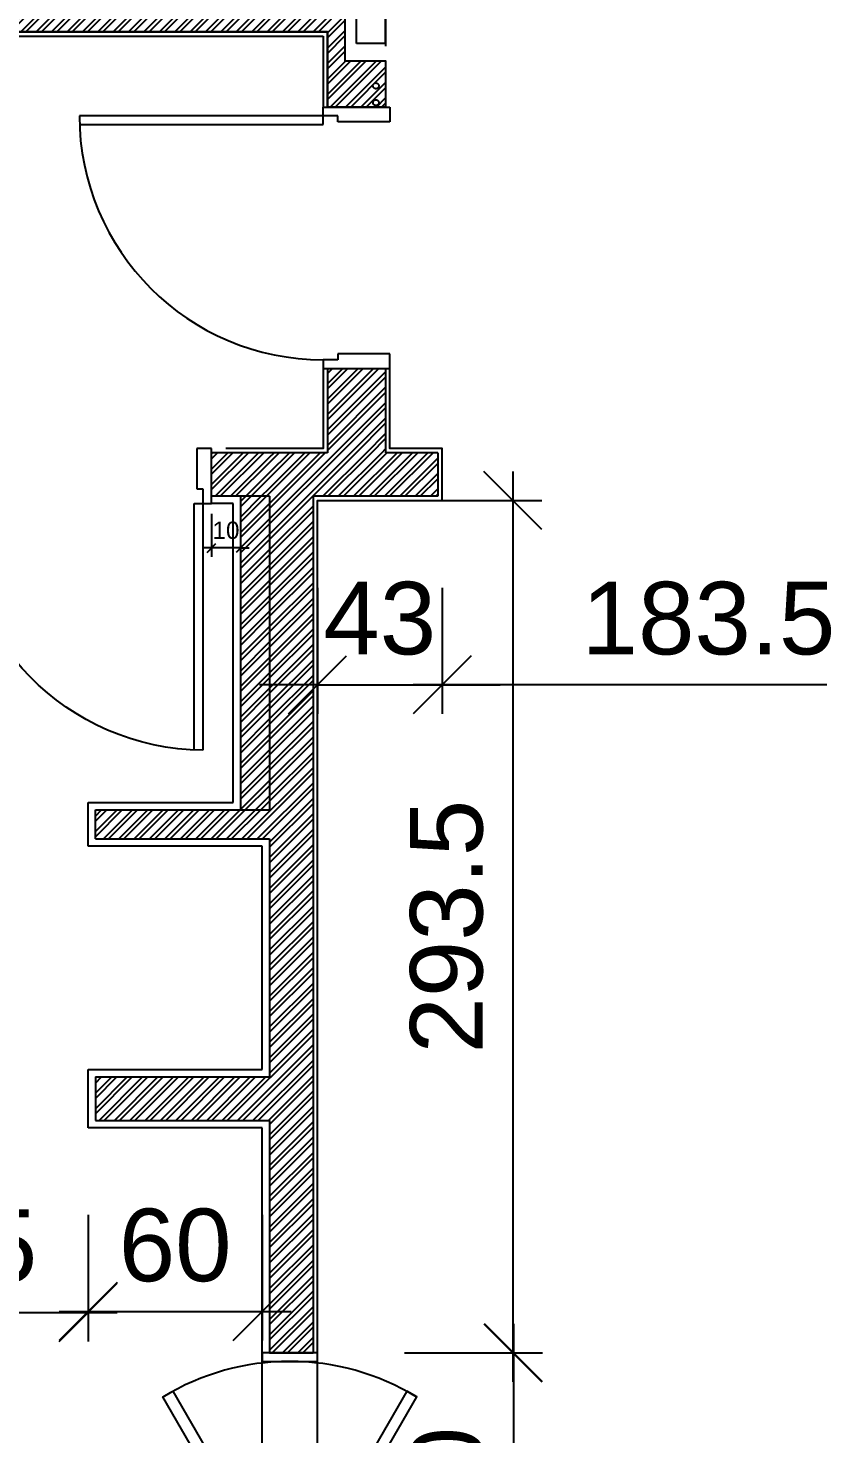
# Model space of a CAD drawing. Extents: x 0 to 47, y -4.1 to 58.5.
# Drawn here: x 31.462 to 34.183, y 7.62 to 12.462 of the extents above; entities that cross this region are included whole.
import ezdxf

# ---------------------------------------------------------------- set-up
doc = ezdxf.new("R2010")
doc.units = 0
doc.header["$MEASUREMENT"] = 0
doc.header["$PDMODE"] = 35
doc.header["$PDSIZE"] = 0.3
doc.linetypes.add('HIDDEN2', pattern=[0.1875, 0.125, -0.0625])
doc.layers.get('0').update_dxf_attribs({"linetype": 'CONTINUOUS'})
doc.layers.get('DEFPOINTS').update_dxf_attribs({"linetype": 'CONTINUOUS'})
for name, color, linetype in [('04', 4, 'CONTINUOUS'), ('05', 5, 'CONTINUOUS'), ('a-dim', 3, 'CONTINUOUS'), ('A-DOORS', 1, 'CONTINUOUS'), ('A-HATCH-WALL', 8, 'CONTINUOUS'), ('A-PLASTER', 8, 'CONTINUOUS'), ('A-PORTE', 1, 'CONTINUOUS'), ('A-WALL', 4, 'CONTINUOUS')]:
    doc.layers.add(name, color=color, linetype=linetype)
doc.styles.add('A100-STEXT', font='Arial Regular.ttf', dxfattribs={"height": 0.25})
doc.styles.add('STYLE1', font='Arial Regular.ttf')
doc.dimstyles.new('A100-DIM', dxfattribs={"dimtxt": 0.25, "dimasz": 0.2, "dimexe": 0.1, "dimexo": 0.3, "dimgap": 0.1, "dimtad": 1, "dimlfac": 100, "dimrnd": 0.5, "dimdsep": 46, "dimtxsty": 'A100-STEXT', "dimblk1": 'OBLIQUE', "dimblk2": 'OBLIQUE', "dimsah": 1, "dimcen": -0.05, "dimdle": 0.1, "dimclrd": 15, "dimclre": 15, "dimclrt": 256, "dimadec": 0, "dimazin": 0, "dimtfac": 0.28, "dimtix": 1, "dimtmove": 2, "dimatfit": 3, "dimldrblk": 'OBLIQUE', "dimfxl": 1, "dimtolj": 1, "dimarcsym": 0})
doc.dimstyles.new('A50-DIM', dxfattribs={"dimtxt": 0.1, "dimasz": 0.05, "dimexe": 0.05, "dimexo": 0.1, "dimgap": 0.05, "dimtad": 1, "dimlfac": 100, "dimrnd": 0.5, "dimdsep": 46, "dimtxsty": 'STYLE1', "dimblk": 'OBLIQUE', "dimcen": 0.05, "dimdle": 0.05, "dimclrd": 35, "dimclre": 35, "dimclrt": 256, "dimadec": 0, "dimazin": 0, "dimtfac": 1.4, "dimtix": 1, "dimtmove": 2, "dimatfit": 3, "dimldrblk": 'OPEN90', "dimfxl": 1, "dimtolj": 1, "dimarcsym": 0})
pattern_1 = [(45, (-47.643933, -25.14761), (-0.026516504, 0.026516504), []), (45, (-47.626255, -25.14761), (-0.026516504, 0.026516504), [])]

# ---------------------------------------------------------------- blocks, each defined once
blk = doc.blocks.new('P90E19D')
at = {"layer": 'A-PORTE'}
for p, q in [((0, 0), (0.05, 0)), ((0, -0.19), (0, 0)), ((0.05, 0), (0.05, -0.14)), ((0.9, 0), (0.85, 0)), ((0.85, 0), (0.85, -0.14)), ((0.9, -0.19), (0.9, 0)), ((0.03, -0.14), (0.03, -0.19)), ((0.05, -0.14), (0.03, -0.14)), ((0.85, -0.14), (0.87, -0.14)), ((0.87, -0.14), (0.87, -0.19)), ((0.03, -0.19), (0, -0.19)), ((0.06, -0.19), (0.02, -0.19)), ((0.03, -0.19), (0.03, -1.0399)), ((0.06, -1.0391), (0.06, -0.19)), ((0.87, -0.19), (0.9, -0.19))]:
    blk.add_line(p, q, dxfattribs=at)
blk.add_arc((0.02, -0.19), 0.85, 270.6741, 360, dxfattribs=at)
blk = doc.blocks.new('P90E19H')
at = {"layer": 'A-PORTE'}
for p, q in [((0, 0), (-0.19, 0)), ((-0.19, 0), (-0.19, -0.03)), ((0, -0.03), (0, 0)), ((-0.19, -0.03), (0, -0.03)), ((-0.19, -0.9), (-0.19, -0.87)), ((-0.19, -0.87), (0, -0.87)), ((0, -0.87), (0, -0.9)), ((0, -0.87), (0, -0.9)), ((0, -0.9), (-0.19, -0.9))]:
    blk.add_line(p, q, dxfattribs=at)
for points in [[(-0.1123, -0.88), (-0.5323, -0.1525), (-0.4977, -0.1325), (-0.0777, -0.86)], [(-0.0777, -0.88), (0.3423, -0.1525), (0.3077, -0.1325), (-0.1123, -0.86)]]:
    blk.add_lwpolyline(points, close=True, dxfattribs=at)
blk.add_arc((-0.095, -0.87), 0.84, 58.6357, 121.3643, dxfattribs=at)
blk = doc.blocks.new('_OBLIQUE')
at = {"color": 0, "linetype": 'ByBlock'}
blk.add_line((-0.5, -0.5), (0.5, 0.5), dxfattribs=at)
blk = doc.blocks.new('*D287')
at = {"color": 35, "lineweight": -2, "transparency": 16777216}
for p, q in [((32.0934, 10.79), (32.0934, 10.6418)), ((32.1934, 10.79), (32.1934, 10.6418)), ((32.0934, 10.6718), (32.0634, 10.6718)), ((32.1934, 10.6718), (32.0934, 10.6718)), ((32.1934, 10.6718), (32.2234, 10.6718))]:
    blk.add_line(p, q, dxfattribs=at)
at = {"layer": 'DEFPOINTS', "color": 0, "transparency": 16777216}
for p in [(32.0934, 10.85), (32.1934, 10.85), (32.0934, 10.6718)]:
    blk.add_point(p, dxfattribs=at)
at = {"color": 35, "lineweight": -2, "transparency": 16777216, "xscale": 0.03, "yscale": 0.03, "zscale": 0.03}
blk.add_blockref('_OBLIQUE', (32.0934, 10.6718), dxfattribs=at)
at = {"color": 35, "lineweight": -2, "transparency": 16777216, "xscale": 0.03, "yscale": 0.03, "zscale": 0.03, "rotation": 180}
blk.add_blockref('_OBLIQUE', (32.1934, 10.6718), dxfattribs=at)
at = {"transparency": 16777216, "insert": (32.1434, 10.7324), "char_height": 0.06, "attachment_point": 5, "style": 'STYLE1'}
blk.add_mtext('\\A1;10', dxfattribs=at)
blk = doc.blocks.new('_Open90')
at = {"color": 0, "linetype": 'ByBlock', "lineweight": -2}
for p, q in [((0, 0), (-1, 0)), ((-0.5, 0.5), (0, 0)), ((0, 0), (-0.5, -0.5))]:
    blk.add_line(p, q, dxfattribs=at)
blk = doc.blocks.new('*D301')
at = {"layer": 'a-dim', "color": 15, "lineweight": -2, "transparency": 16777216}
for p, q in [((32.8884, 10.535), (32.8884, 10.1008)), ((34.7234, 10.535), (34.7234, 10.1008)), ((34.8234, 10.2008), (32.7884, 10.2008))]:
    blk.add_line(p, q, dxfattribs=at)
at = {"layer": 'DEFPOINTS', "color": 0, "transparency": 16777216}
for p in [(32.8884, 10.835), (34.7234, 10.835), (32.8884, 10.2008)]:
    blk.add_point(p, dxfattribs=at)
at = {"layer": 'a-dim', "color": 15, "lineweight": -2, "transparency": 16777216, "xscale": 0.2, "yscale": 0.2, "zscale": 0.2, "rotation": 180}
blk.add_blockref('_OBLIQUE', (32.8884, 10.2008), dxfattribs=at)
at = {"layer": 'a-dim', "color": 15, "lineweight": -2, "transparency": 16777216, "xscale": 0.2, "yscale": 0.2, "zscale": 0.2}
blk.add_blockref('_OBLIQUE', (34.7234, 10.2008), dxfattribs=at)
at = {"layer": 'a-dim', "transparency": 16777216, "insert": (33.8059, 10.4285), "char_height": 0.25, "attachment_point": 5, "style": 'A100-STEXT'}
blk.add_mtext('\\A1;183.5', dxfattribs=at)
blk = doc.blocks.new('*D302')
at = {"layer": 'a-dim', "color": 15, "lineweight": -2, "transparency": 16777216}
for p, q in [((32.4584, 10.535), (32.4584, 10.1008)), ((32.8884, 10.535), (32.8884, 10.1008)), ((32.4584, 10.2008), (32.2584, 10.2008)), ((32.4584, 10.2008), (32.8884, 10.2008)), ((32.8884, 10.2008), (33.0884, 10.2008))]:
    blk.add_line(p, q, dxfattribs=at)
at = {"layer": 'DEFPOINTS', "color": 0, "transparency": 16777216}
for p in [(32.4584, 10.835), (32.8884, 10.835), (32.8884, 10.2008)]:
    blk.add_point(p, dxfattribs=at)
at = {"layer": 'a-dim', "color": 15, "lineweight": -2, "transparency": 16777216, "xscale": 0.2, "yscale": 0.2, "zscale": 0.2}
blk.add_blockref('_OBLIQUE', (32.4584, 10.2008), dxfattribs=at)
at = {"layer": 'a-dim', "color": 15, "lineweight": -2, "transparency": 16777216, "xscale": 0.2, "yscale": 0.2, "zscale": 0.2, "rotation": 180}
blk.add_blockref('_OBLIQUE', (32.8884, 10.2008), dxfattribs=at)
at = {"layer": 'a-dim', "transparency": 16777216, "insert": (32.6734, 10.4285), "char_height": 0.25, "attachment_point": 5, "style": 'A100-STEXT'}
blk.add_mtext('\\A1;43', dxfattribs=at)
blk = doc.blocks.new('*D303')
at = {"layer": 'a-dim', "color": 15, "lineweight": -2, "transparency": 16777216}
for p, q in [((33.132, 10.935), (33.132, 7.8)), ((32.7584, 10.835), (33.232, 10.835)), ((32.7584, 7.9), (33.232, 7.9))]:
    blk.add_line(p, q, dxfattribs=at)
at = {"layer": 'DEFPOINTS', "color": 0, "transparency": 16777216}
for p in [(32.4584, 10.835), (32.4584, 7.9), (33.132, 7.9)]:
    blk.add_point(p, dxfattribs=at)
at = {"layer": 'a-dim', "color": 15, "lineweight": -2, "transparency": 16777216, "xscale": 0.2, "yscale": 0.2, "zscale": 0.2}
for p, rotation in [((33.132, 10.835), 90), ((33.132, 7.9), 270)]:
    blk.add_blockref('_OBLIQUE', p, dxfattribs=dict(at, rotation=rotation))
at = {"layer": 'a-dim', "transparency": 16777216, "insert": (32.9043, 9.3675), "char_height": 0.25, "attachment_point": 5, "rotation": 90, "style": 'A100-STEXT'}
blk.add_mtext('\\A1;293.5', dxfattribs=at)
blk = doc.blocks.new('*D304')
at = {"layer": 'a-dim', "color": 15, "lineweight": -2, "transparency": 16777216}
for p, q in [((33.1345, 8), (33.1345, 6.9)), ((32.7584, 7.9), (33.2345, 7.9)), ((32.7584, 7), (33.2345, 7))]:
    blk.add_line(p, q, dxfattribs=at)
at = {"layer": 'DEFPOINTS', "color": 0, "transparency": 16777216}
for p in [(32.4584, 7.9), (32.4584, 7), (33.1345, 7)]:
    blk.add_point(p, dxfattribs=at)
at = {"layer": 'a-dim', "color": 15, "lineweight": -2, "transparency": 16777216, "xscale": 0.2, "yscale": 0.2, "zscale": 0.2}
for p, rotation in [((33.1345, 7.9), 90), ((33.1345, 7), 270)]:
    blk.add_blockref('_OBLIQUE', p, dxfattribs=dict(at, rotation=rotation))
at = {"layer": 'a-dim', "transparency": 16777216, "insert": (32.9069, 7.45), "char_height": 0.25, "attachment_point": 5, "rotation": 90, "style": 'A100-STEXT'}
blk.add_mtext('\\A1;90', dxfattribs=at)
blk = doc.blocks.new('*D307')
at = {"layer": 'a-dim', "color": 15, "lineweight": -2, "transparency": 16777216}
for p, q in [((30.4434, 8.375), (30.4434, 7.939)), ((31.6684, 8.375), (31.6684, 7.939)), ((30.3434, 8.039), (31.7684, 8.039))]:
    blk.add_line(p, q, dxfattribs=at)
at = {"layer": 'DEFPOINTS', "color": 0, "transparency": 16777216}
for p in [(30.4434, 8.675), (31.6684, 8.675), (31.6684, 8.039)]:
    blk.add_point(p, dxfattribs=at)
at = {"layer": 'a-dim', "color": 15, "lineweight": -2, "transparency": 16777216, "xscale": 0.2, "yscale": 0.2, "zscale": 0.2, "rotation": 180}
blk.add_blockref('_OBLIQUE', (30.4434, 8.039), dxfattribs=at)
at = {"layer": 'a-dim', "color": 15, "lineweight": -2, "transparency": 16777216, "xscale": 0.2, "yscale": 0.2, "zscale": 0.2}
blk.add_blockref('_OBLIQUE', (31.6684, 8.039), dxfattribs=at)
at = {"layer": 'a-dim', "transparency": 16777216, "insert": (31.0559, 8.2666), "char_height": 0.25, "attachment_point": 5, "style": 'A100-STEXT'}
blk.add_mtext('\\A1;122.5', dxfattribs=at)
blk = doc.blocks.new('*D308')
at = {"layer": 'a-dim', "color": 15, "lineweight": -2, "transparency": 16777216}
for p, q in [((31.6684, 8.375), (31.6684, 7.9417)), ((32.2684, 8.375), (32.2684, 7.9417)), ((31.5684, 8.0417), (32.3684, 8.0417))]:
    blk.add_line(p, q, dxfattribs=at)
at = {"layer": 'DEFPOINTS', "color": 0, "transparency": 16777216}
for p in [(31.6684, 8.675), (32.2684, 8.675), (32.2684, 8.0417)]:
    blk.add_point(p, dxfattribs=at)
at = {"layer": 'a-dim', "color": 15, "lineweight": -2, "transparency": 16777216, "xscale": 0.2, "yscale": 0.2, "zscale": 0.2, "rotation": 180}
blk.add_blockref('_OBLIQUE', (31.6684, 8.0417), dxfattribs=at)
at = {"layer": 'a-dim', "color": 15, "lineweight": -2, "transparency": 16777216, "xscale": 0.2, "yscale": 0.2, "zscale": 0.2}
blk.add_blockref('_OBLIQUE', (32.2684, 8.0417), dxfattribs=at)
at = {"layer": 'a-dim', "transparency": 16777216, "insert": (31.9684, 8.2694), "char_height": 0.25, "attachment_point": 5, "style": 'A100-STEXT'}
blk.add_mtext('\\A1;60', dxfattribs=at)

msp = doc.modelspace()

# ---------------------------------------------------------------- hatches: boundary and pattern name
at = {"layer": 'A-HATCH-WALL'}
h = msp.add_hatch(dxfattribs=at)
h.set_pattern_fill('ANSI32', color=256, scale=0.1, style=0)
h.set_pattern_definition([(45, (68.201238, -5e-07), (-0.026516504, 0.026516504), []), (45, (68.218915, -5e-07), (-0.026516504, 0.026516504), [])])
h.paths.add_polyline_path([(32.49337, 12.6), (27.76837, 12.6), (27.76837, 10.85), (28.31837, 10.85), (28.31837, 11), (27.86837, 11), (27.86837, 12.45), (29.21837, 12.45), (29.21837, 11), (29.11837, 11), (29.11837, 10.85), (30.26837, 10.85), (30.26837, 10.73483), (30.41837, 10.73483), (30.41837, 10.85), (31.19337, 10.85), (31.19337, 11), (31.01837, 11), (31.01837, 11.55), (30.86837, 11.55), (30.86837, 11.05), (29.36837, 11.05), (29.36837, 12.45), (30.86837, 12.45), (30.86837, 12.35), (31.01837, 12.35), (31.01837, 12.45), (32.49337, 12.45), (32.49337, 12.19), (32.69337, 12.19), (32.69337, 12.34964), (32.55337, 12.35), (32.55337, 13.06964), (32.69337, 13.06964), (32.69337, 14.2175), (32.49337, 14.2175)])
h = msp.add_hatch(dxfattribs=at)
h.set_pattern_fill('ANSI32', color=256, scale=0.1, style=0)
h.set_pattern_definition(pattern_1)
h.paths.add_polyline_path([(32.69337, 11.29), (32.49337, 11.29), (32.49337, 11), (32.69337, 11)])
h = msp.add_hatch(dxfattribs=at)
h.set_pattern_fill('ANSI32', color=256, scale=0.1, style=0)
h.set_pattern_definition(pattern_1)
h.paths.add_polyline_path([(32.29337, 11), (32.29337, 10.85), (32.29337, 9.76967), (31.69337, 9.76967), (31.69337, 9.66967), (32.29337, 9.66967), (32.29337, 8.85), (31.69337, 8.85), (31.69337, 8.7), (32.29337, 8.7), (32.29337, 7.9), (32.44337, 7.9), (32.44337, 10.85), (32.87337, 10.85), (32.87337, 11), (32.54337, 11)])
h = msp.add_hatch(dxfattribs=at)
h.set_pattern_fill('ANSI32', color=256, scale=0.1, style=0)
h.set_pattern_definition(pattern_1)
h.paths.add_polyline_path([(32.29337, 10.85), (32.29337, 11), (32.09337, 11), (32.09337, 10.85)])
h = msp.add_hatch(dxfattribs=at)
h.set_pattern_fill('ANSI32', color=256, scale=0.1, style=0)
h.set_pattern_definition(pattern_1)
h.paths.add_polyline_path([(32.29337, 10.85), (32.19337, 10.85), (32.19337, 9.76967), (32.29337, 9.76967)])

# ---------------------------------------------------------------- linework, layer by layer
at = {"layer": '04'}
for p, q in [((32.59337, 12.41), (32.59337, 13.05)), ((32.69337, 12.41), (32.69337, 13.05)), ((32.69337, 12.41), (32.59337, 12.41))]:
    msp.add_line(p, q, dxfattribs=at)
at = {"layer": '05', "linetype": 'HIDDEN2'}
for centre in [(32.65993, 12.26359), (32.65993, 12.20575)]:
    msp.add_circle(centre, 0.01, dxfattribs=at)
at = {"layer": 'a-dim'}
msp.add_line((32.55337, 13.06964), (32.55337, 12.35), dxfattribs=at)
msp.add_lwpolyline([(32.55337, 13.06964), (32.55337, 12.35), (32.69337, 12.34964), (32.69337, 12.19), (32.49337, 12.19), (32.49337, 12.45), (31.01837, 12.45)], dxfattribs=at)
at = {"layer": 'A-PLASTER'}
for p, q in [((31.03337, 12.435), (32.47837, 12.435)), ((32.47837, 12.435), (32.47837, 12.19)), ((32.16837, 10.825), (32.09337, 10.825)), ((32.16837, 9.79467), (32.16837, 10.825)), ((31.66837, 9.64467), (31.66837, 9.79467)), ((31.66837, 9.79467), (32.16837, 9.79467)), ((32.26837, 9.64467), (31.66837, 9.64467)), ((32.26837, 8.875), (32.26837, 9.64467)), ((31.66837, 8.675), (31.66837, 8.875)), ((31.66837, 8.875), (32.26837, 8.875)), ((32.26837, 8.675), (31.66837, 8.675)), ((32.26837, 5.425), (32.26837, 8.675))]:
    msp.add_line(p, q, dxfattribs=at)
for points in [[(32.47837, 11.29), (32.47837, 11.015), (32.14337, 11.015)], [(32.51337, 4.3), (32.51337, 4.315), (32.45837, 4.315), (32.45837, 4.3875), (32.30837, 4.3875), (32.30837, 5.2275), (32.45837, 5.2275), (32.45837, 10.835), (32.88837, 10.835), (32.88837, 11.015), (32.70837, 11.015), (32.70837, 11.29)]]:
    msp.add_lwpolyline(points, dxfattribs=at)
at = {"layer": 'A-PORTE'}
for p, q in [((32.47837, 12.16), (31.63837, 12.16)), ((32.47837, 12.16), (32.47837, 12.19)), ((32.47837, 12.19), (32.70837, 12.19)), ((32.47837, 12.13), (32.47837, 12.17)), ((32.52837, 12.16), (32.47837, 12.16)), ((32.52837, 12.14), (32.52837, 12.16)), ((32.70837, 12.19), (32.70837, 12.14)), ((31.63837, 12.13), (32.47837, 12.13)), ((32.70837, 12.14), (32.52837, 12.14)), ((32.70837, 11.34), (32.52837, 11.34)), ((32.52837, 11.34), (32.52837, 11.32)), ((32.70837, 11.29), (32.70837, 11.34)), ((32.47837, 11.32), (32.47837, 11.29)), ((32.52837, 11.32), (32.47837, 11.32)), ((32.47837, 11.29), (32.70837, 11.29))]:
    msp.add_line(p, q, dxfattribs=at)
msp.add_arc((32.47837, 12.16), 0.84, 180, 270, dxfattribs=at)
at = {"layer": 'A-WALL'}
for p, q in [((32.69337, 14.2175), (32.69337, 12.4)), ((31.01837, 12.45), (32.49337, 12.45)), ((31.01837, 12.45), (32.49337, 12.45)), ((32.49337, 12.45), (32.49337, 12.19)), ((32.55337, 12.35), (32.69337, 12.35)), ((32.69337, 12.34964), (32.69337, 12.19)), ((32.49337, 12.19), (32.67837, 12.19)), ((32.49337, 11.29), (32.67837, 11.29)), ((32.49337, 11.29), (32.49337, 11)), ((32.69337, 11.29), (32.69337, 11)), ((32.49337, 11), (32.09337, 11)), ((32.87337, 11), (32.69337, 11)), ((32.87337, 11), (32.87337, 10.85)), ((32.29337, 10.85), (32.09337, 10.85)), ((32.19337, 10.85), (32.19337, 9.76967)), ((32.29337, 10.85), (32.29337, 9.76967)), ((32.44337, 10.85), (32.44337, 7.9)), ((32.87337, 10.85), (32.44337, 10.85)), ((31.69337, 9.76967), (32.29337, 9.76967)), ((31.69337, 9.66967), (31.69337, 9.76967)), ((31.69337, 9.66967), (32.29337, 9.66967)), ((32.29337, 9.66967), (32.29337, 8.85)), ((31.69337, 8.85), (32.29337, 8.85)), ((31.69337, 8.85), (31.69337, 8.7)), ((31.69337, 8.7), (32.29337, 8.7)), ((32.29337, 8.7), (32.29337, 7.9)), ((32.29337, 7.9), (32.44337, 7.9))]:
    msp.add_line(p, q, dxfattribs=at)
msp.add_lwpolyline([(32.55337, 13.06964), (32.55337, 12.35), (32.69337, 12.34964), (32.69337, 12.19), (32.49337, 12.19), (32.49337, 12.45), (31.01837, 12.45)], dxfattribs=at)

# ---------------------------------------------------------------- block references
at = {"layer": 'A-DOORS', "xscale": -1}
msp.add_blockref('P90E19D', (32.09337, 11.015), dxfattribs=at)
at = {"layer": 'A-DOORS'}
msp.add_blockref('P90E19H', (32.45837, 7.9), dxfattribs=at)

# ---------------------------------------------------------------- dimensions: what is measured, and where the dimension line sits
dim = msp.add_linear_dim(base=(32.09337, 10.67177), p1=(32.19337, 10.85), p2=(32.09337, 10.85), dimstyle='A50-DIM', override={"dimscale": 0.6})
dim.commit()
dim.dimension.update_dxf_attribs({"geometry": '*D287', "text_midpoint": (32.14337, 10.73241)})
at = {"layer": 'a-dim'}
for p1, p2, distance, picture, middle in [((32.45837, 10.835), (32.45837, 7.9), 0.67362, '*D303', (32.90426, 9.3675)), ((32.45837, 10.835), (32.88837, 10.835), -0.63423, '*D302', (32.67337, 10.4285)), ((34.72337, 10.835), (32.88837, 10.835), 0.63423, '*D301', (33.80587, 10.4285)), ((30.44337, 8.675), (31.66837, 8.675), -0.63603, '*D307', (31.05587, 8.26661)), ((31.66837, 8.675), (32.26837, 8.675), -0.63325, '*D308', (31.96837, 8.26939)), ((32.45837, 7.9), (32.45837, 7), 0.67615, '*D304', (32.90687, 7.45))]:
    dim = msp.add_aligned_dim(p1=p1, p2=p2, distance=distance, dimstyle='A100-DIM', dxfattribs=at)
    dim.commit()
    dim.dimension.update_dxf_attribs({"geometry": picture, "text_midpoint": middle})

doc.saveas('drawing.dxf')
